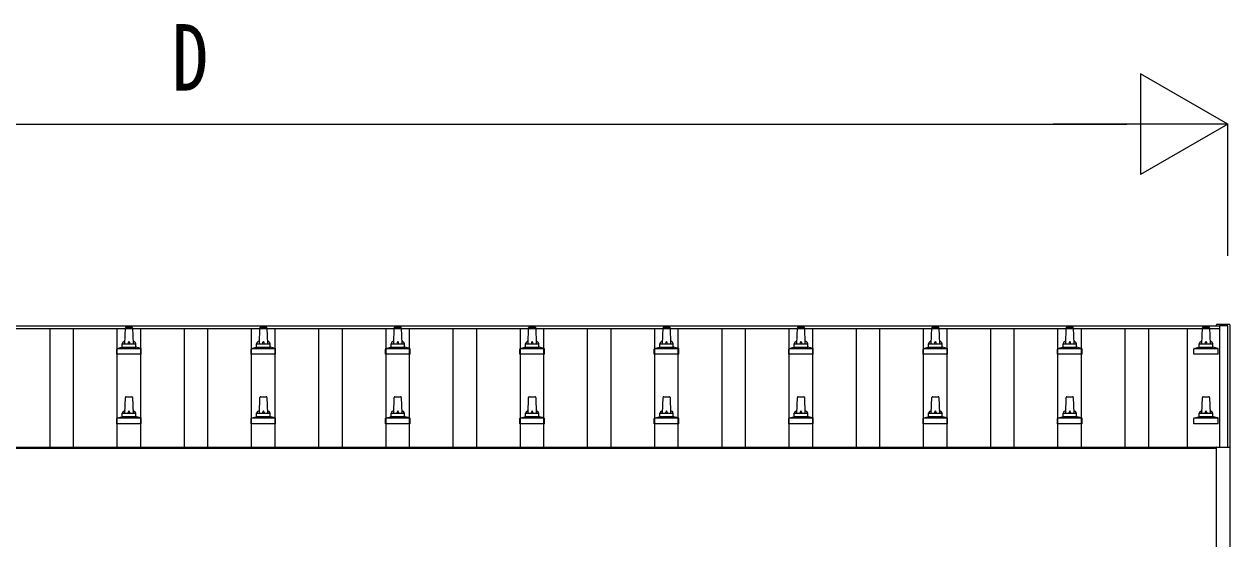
# Model space of a CAD drawing. Units: millimetres, scale not verified. Extents: x -12615 to 12615, y -8910 to 8910.
# Drawn here: x -7704 to -5910, y -851 to -80 of the extents above; entities that cross this region are included whole.
import ezdxf
from ezdxf.enums import TextEntityAlignment as Align

# ---------------------------------------------------------------- set-up
doc = ezdxf.new("R2010")
doc.units = ezdxf.units.MM
doc.header["$LTSCALE"] = 40
for name, color, linetype in [('0-5_YKK_13', 4, 'Continuous'), ('0-6_YKK_A1', 4, 'Continuous'), ('0-7_YKK_D', 6, 'Continuous')]:
    doc.layers.add(name, color=color, linetype=linetype)
doc.styles.add('ＭＳ ゴシック', font='')
doc.styles.get('ＭＳ ゴシック').set_extended_font_data('MS Gothic')

msp = doc.modelspace()

# ---------------------------------------------------------------- linework, layer by layer
at = {"layer": '0-5_YKK_13'}
for p, q in [((-7554.44, -555), (-7553.71, -531.48)), ((-7552.71, -530.5), (-7544.17, -530.5)), ((-7543.17, -531.48), (-7542.44, -555)), ((-7354.44, -555), (-7353.71, -531.48)), ((-7352.71, -530.5), (-7344.17, -530.5)), ((-7343.17, -531.48), (-7342.44, -555)), ((-7154.44, -555), (-7153.71, -531.48)), ((-7152.71, -530.5), (-7144.17, -530.5)), ((-7143.17, -531.48), (-7142.44, -555)), ((-6954.44, -555), (-6953.71, -531.48)), ((-6952.71, -530.5), (-6944.17, -530.5)), ((-6943.17, -531.48), (-6942.44, -555)), ((-6754.44, -555), (-6753.71, -531.48)), ((-6752.71, -530.5), (-6744.17, -530.5)), ((-6743.17, -531.48), (-6742.44, -555)), ((-6554.44, -555), (-6553.71, -531.48)), ((-6552.71, -530.5), (-6544.17, -530.5)), ((-6543.17, -531.48), (-6542.44, -555)), ((-6354.44, -555), (-6353.71, -531.48)), ((-6352.71, -530.5), (-6344.17, -530.5)), ((-6343.17, -531.48), (-6342.44, -555)), ((-6154.44, -555), (-6153.71, -531.48)), ((-6152.71, -530.5), (-6144.17, -530.5)), ((-6143.17, -531.48), (-6142.44, -555)), ((-5951.69, -555), (-5950.96, -531.48)), ((-5949.96, -530.5), (-5941.42, -530.5)), ((-5940.42, -531.48), (-5939.69, -555)), ((-5930.14, -528.48), (-5930.14, -526.93)), ((-5930.14, -527.6), (-5930.14, -527.53)), ((-5911.14, -526.42), (-5929.14, -526.42)), ((-5910.14, -526.93), (-5910.14, -527.53)), ((-5910.14, -527.53), (-5910.14, -709.09)), ((-7558.44, -559.22), (-7558.44, -555)), ((-7557.44, -555), (-7539.44, -555)), ((-7538.44, -559.22), (-7538.44, -555)), ((-7358.44, -559.22), (-7358.44, -555)), ((-7357.44, -555), (-7339.44, -555)), ((-7338.44, -559.22), (-7338.44, -555)), ((-7158.44, -559.22), (-7158.44, -555)), ((-7157.44, -555), (-7139.44, -555)), ((-7138.44, -559.22), (-7138.44, -555)), ((-6958.44, -559.22), (-6958.44, -555)), ((-6957.44, -555), (-6939.44, -555)), ((-6938.44, -559.22), (-6938.44, -555)), ((-6758.44, -559.22), (-6758.44, -555)), ((-6757.44, -555), (-6739.44, -555)), ((-6738.44, -559.22), (-6738.44, -555)), ((-6558.44, -559.22), (-6558.44, -555)), ((-6557.44, -555), (-6539.44, -555)), ((-6538.44, -559.22), (-6538.44, -555)), ((-6358.44, -559.22), (-6358.44, -555)), ((-6357.44, -555), (-6339.44, -555)), ((-6338.44, -559.22), (-6338.44, -555)), ((-6158.44, -559.22), (-6158.44, -555)), ((-6157.44, -555), (-6139.44, -555)), ((-6138.44, -559.22), (-6138.44, -555)), ((-5955.69, -559.22), (-5955.69, -555)), ((-5954.69, -555), (-5936.69, -555)), ((-5935.69, -559.22), (-5935.69, -555)), ((-7566.69, -570.5), (-7566.69, -562.79)), ((-7530.19, -570.5), (-7566.69, -570.5)), ((-7566.31, -562), (-7530.57, -562)), ((-7565.93, -561.82), (-7559.2, -560.19)), ((-7558.82, -560), (-7538.06, -560)), ((-7530.95, -561.82), (-7537.68, -560.19)), ((-7530.19, -570.5), (-7530.19, -562.79)), ((-7366.69, -570.5), (-7366.69, -562.79)), ((-7330.19, -570.5), (-7366.69, -570.5)), ((-7366.31, -562), (-7330.57, -562)), ((-7365.93, -561.82), (-7359.2, -560.19)), ((-7358.82, -560), (-7338.06, -560)), ((-7330.95, -561.82), (-7337.68, -560.19)), ((-7330.19, -570.5), (-7330.19, -562.79)), ((-7166.69, -570.5), (-7166.69, -562.79)), ((-7130.19, -570.5), (-7166.69, -570.5)), ((-7166.31, -562), (-7130.57, -562)), ((-7165.93, -561.82), (-7159.2, -560.19)), ((-7158.82, -560), (-7138.06, -560)), ((-7130.95, -561.82), (-7137.68, -560.19)), ((-7130.19, -570.5), (-7130.19, -562.79)), ((-6966.69, -570.5), (-6966.69, -562.79)), ((-6930.19, -570.5), (-6966.69, -570.5)), ((-6966.31, -562), (-6930.57, -562)), ((-6965.93, -561.82), (-6959.2, -560.19)), ((-6958.82, -560), (-6938.06, -560)), ((-6930.95, -561.82), (-6937.68, -560.19)), ((-6930.19, -570.5), (-6930.19, -562.79)), ((-6766.69, -570.5), (-6766.69, -562.79)), ((-6730.19, -570.5), (-6766.69, -570.5)), ((-6766.31, -562), (-6730.57, -562)), ((-6765.93, -561.82), (-6759.2, -560.19)), ((-6758.82, -560), (-6738.06, -560)), ((-6730.95, -561.82), (-6737.68, -560.19)), ((-6730.19, -570.5), (-6730.19, -562.79)), ((-6566.69, -570.5), (-6566.69, -562.79)), ((-6530.19, -570.5), (-6566.69, -570.5)), ((-6566.31, -562), (-6530.57, -562)), ((-6565.93, -561.82), (-6559.2, -560.19)), ((-6558.82, -560), (-6538.06, -560)), ((-6530.95, -561.82), (-6537.68, -560.19)), ((-6530.19, -570.5), (-6530.19, -562.79)), ((-6366.69, -570.5), (-6366.69, -562.79)), ((-6330.19, -570.5), (-6366.69, -570.5)), ((-6366.31, -562), (-6330.57, -562)), ((-6365.93, -561.82), (-6359.2, -560.19)), ((-6358.82, -560), (-6338.06, -560)), ((-6330.95, -561.82), (-6337.68, -560.19)), ((-6330.19, -570.5), (-6330.19, -562.79)), ((-6166.69, -570.5), (-6166.69, -562.79)), ((-6130.19, -570.5), (-6166.69, -570.5)), ((-6166.31, -562), (-6130.57, -562)), ((-6165.93, -561.82), (-6159.2, -560.19)), ((-6158.82, -560), (-6138.06, -560)), ((-6130.95, -561.82), (-6137.68, -560.19)), ((-6130.19, -570.5), (-6130.19, -562.79)), ((-5963.94, -570.5), (-5963.94, -562.79)), ((-5927.44, -570.5), (-5963.94, -570.5)), ((-5963.56, -562), (-5927.82, -562)), ((-5963.18, -561.82), (-5956.45, -560.19)), ((-5956.07, -560), (-5935.31, -560)), ((-5928.2, -561.82), (-5934.93, -560.19)), ((-5927.44, -570.5), (-5927.44, -562.79)), ((-7554.44, -658.34), (-7553.71, -634.81)), ((-7552.71, -633.84), (-7544.17, -633.84)), ((-7543.17, -634.81), (-7542.44, -658.34)), ((-7354.44, -658.34), (-7353.71, -634.81)), ((-7352.71, -633.84), (-7344.17, -633.84)), ((-7343.17, -634.81), (-7342.44, -658.34)), ((-7154.44, -658.34), (-7153.71, -634.81)), ((-7152.71, -633.84), (-7144.17, -633.84)), ((-7143.17, -634.81), (-7142.44, -658.34)), ((-6954.44, -658.34), (-6953.71, -634.81)), ((-6952.71, -633.84), (-6944.17, -633.84)), ((-6943.17, -634.81), (-6942.44, -658.34)), ((-6754.44, -658.34), (-6753.71, -634.81)), ((-6752.71, -633.84), (-6744.17, -633.84)), ((-6743.17, -634.81), (-6742.44, -658.34)), ((-6554.44, -658.34), (-6553.71, -634.81)), ((-6552.71, -633.84), (-6544.17, -633.84)), ((-6543.17, -634.81), (-6542.44, -658.34)), ((-6354.44, -658.34), (-6353.71, -634.81)), ((-6352.71, -633.84), (-6344.17, -633.84)), ((-6343.17, -634.81), (-6342.44, -658.34)), ((-6154.44, -658.34), (-6153.71, -634.81)), ((-6152.71, -633.84), (-6144.17, -633.84)), ((-6143.17, -634.81), (-6142.44, -658.34)), ((-5951.69, -658.34), (-5950.96, -634.81)), ((-5949.96, -633.84), (-5941.42, -633.84)), ((-5940.42, -634.81), (-5939.69, -658.34)), ((-7565.93, -665.15), (-7559.2, -663.52)), ((-7558.82, -663.34), (-7538.06, -663.34)), ((-7558.44, -662.55), (-7558.44, -658.34)), ((-7557.44, -658.34), (-7539.44, -658.34)), ((-7538.44, -662.55), (-7538.44, -658.34)), ((-7530.95, -665.15), (-7537.68, -663.52)), ((-7365.93, -665.15), (-7359.2, -663.52)), ((-7358.82, -663.34), (-7338.06, -663.34)), ((-7358.44, -662.55), (-7358.44, -658.34)), ((-7357.44, -658.34), (-7339.44, -658.34)), ((-7338.44, -662.55), (-7338.44, -658.34)), ((-7330.95, -665.15), (-7337.68, -663.52)), ((-7165.93, -665.15), (-7159.2, -663.52)), ((-7158.82, -663.34), (-7138.06, -663.34)), ((-7158.44, -662.55), (-7158.44, -658.34)), ((-7157.44, -658.34), (-7139.44, -658.34)), ((-7138.44, -662.55), (-7138.44, -658.34)), ((-7130.95, -665.15), (-7137.68, -663.52)), ((-6965.93, -665.15), (-6959.2, -663.52)), ((-6958.82, -663.34), (-6938.06, -663.34)), ((-6958.44, -662.55), (-6958.44, -658.34)), ((-6957.44, -658.34), (-6939.44, -658.34)), ((-6938.44, -662.55), (-6938.44, -658.34)), ((-6930.95, -665.15), (-6937.68, -663.52)), ((-6765.93, -665.15), (-6759.2, -663.52)), ((-6758.82, -663.34), (-6738.06, -663.34)), ((-6758.44, -662.55), (-6758.44, -658.34)), ((-6757.44, -658.34), (-6739.44, -658.34)), ((-6738.44, -662.55), (-6738.44, -658.34)), ((-6730.95, -665.15), (-6737.68, -663.52)), ((-6565.93, -665.15), (-6559.2, -663.52)), ((-6558.82, -663.34), (-6538.06, -663.34)), ((-6558.44, -662.55), (-6558.44, -658.34)), ((-6557.44, -658.34), (-6539.44, -658.34)), ((-6538.44, -662.55), (-6538.44, -658.34)), ((-6530.95, -665.15), (-6537.68, -663.52)), ((-6365.93, -665.15), (-6359.2, -663.52)), ((-6358.82, -663.34), (-6338.06, -663.34)), ((-6358.44, -662.55), (-6358.44, -658.34)), ((-6357.44, -658.34), (-6339.44, -658.34)), ((-6338.44, -662.55), (-6338.44, -658.34)), ((-6330.95, -665.15), (-6337.68, -663.52)), ((-6165.93, -665.15), (-6159.2, -663.52)), ((-6158.82, -663.34), (-6138.06, -663.34)), ((-6158.44, -662.55), (-6158.44, -658.34)), ((-6157.44, -658.34), (-6139.44, -658.34)), ((-6138.44, -662.55), (-6138.44, -658.34)), ((-6130.95, -665.15), (-6137.68, -663.52)), ((-5963.18, -665.15), (-5956.45, -663.52)), ((-5956.07, -663.34), (-5935.31, -663.34)), ((-5955.69, -662.55), (-5955.69, -658.34)), ((-5954.69, -658.34), (-5936.69, -658.34)), ((-5935.69, -662.55), (-5935.69, -658.34)), ((-5928.2, -665.15), (-5934.93, -663.52)), ((-7566.69, -673.84), (-7566.69, -666.12)), ((-7530.19, -673.84), (-7566.69, -673.84)), ((-7566.31, -665.34), (-7530.57, -665.34)), ((-7530.19, -673.84), (-7530.19, -666.12)), ((-7366.69, -673.84), (-7366.69, -666.12)), ((-7330.19, -673.84), (-7366.69, -673.84)), ((-7366.31, -665.34), (-7330.57, -665.34)), ((-7330.19, -673.84), (-7330.19, -666.12)), ((-7166.69, -673.84), (-7166.69, -666.12)), ((-7130.19, -673.84), (-7166.69, -673.84)), ((-7166.31, -665.34), (-7130.57, -665.34)), ((-7130.19, -673.84), (-7130.19, -666.12)), ((-6966.69, -673.84), (-6966.69, -666.12)), ((-6930.19, -673.84), (-6966.69, -673.84)), ((-6966.31, -665.34), (-6930.57, -665.34)), ((-6930.19, -673.84), (-6930.19, -666.12)), ((-6766.69, -673.84), (-6766.69, -666.12)), ((-6730.19, -673.84), (-6766.69, -673.84)), ((-6766.31, -665.34), (-6730.57, -665.34)), ((-6730.19, -673.84), (-6730.19, -666.12)), ((-6566.69, -673.84), (-6566.69, -666.12)), ((-6530.19, -673.84), (-6566.69, -673.84)), ((-6566.31, -665.34), (-6530.57, -665.34)), ((-6530.19, -673.84), (-6530.19, -666.12)), ((-6366.69, -673.84), (-6366.69, -666.12)), ((-6330.19, -673.84), (-6366.69, -673.84)), ((-6366.31, -665.34), (-6330.57, -665.34)), ((-6330.19, -673.84), (-6330.19, -666.12)), ((-6166.69, -673.84), (-6166.69, -666.12)), ((-6130.19, -673.84), (-6166.69, -673.84)), ((-6166.31, -665.34), (-6130.57, -665.34)), ((-6130.19, -673.84), (-6130.19, -666.12)), ((-5963.94, -673.84), (-5963.94, -666.12)), ((-5927.44, -673.84), (-5963.94, -673.84)), ((-5963.56, -665.34), (-5927.82, -665.34)), ((-5927.44, -673.84), (-5927.44, -666.12)), ((-5930.14, -857.09), (-5930.14, -709.09)), ((-5929.64, -708.59), (-5929.14, -708.59)), ((-5929.14, -708.59), (-5911.14, -708.59)), ((-5911.14, -708.59), (-5910.64, -708.59)), ((-5910.14, -709.09), (-5910.14, -857.09))]:
    msp.add_line(p, q, dxfattribs=at)
for points in [[(-5929.14, -526.42), (-5929.33, -526.42), (-5929.5, -526.42), (-5929.64, -526.43), (-5929.71, -526.44), (-5929.77, -526.45), (-5929.86, -526.49), (-5929.99, -526.58), (-5930.09, -526.71), (-5930.09, -526.74)], [(-5910.14, -526.93), (-5910.17, -526.74), (-5910.25, -526.62), (-5910.34, -526.53), (-5910.42, -526.48), (-5910.5, -526.45), (-5910.55, -526.44), (-5910.59, -526.43), (-5910.63, -526.43), (-5910.82, -526.42), (-5911, -526.42), (-5911.14, -526.42)]]:
    msp.add_lwpolyline(points, dxfattribs=at)
for centre, radius, start, end in [((-7552.71, -531.5), 1, 90, 178.60509), ((-7544.17, -531.5), 1, 1.39491, 90), ((-7352.71, -531.5), 1, 90, 178.60509), ((-7344.17, -531.5), 1, 1.39491, 90), ((-7152.71, -531.5), 1, 90, 178.60509), ((-7144.17, -531.5), 1, 1.39491, 90), ((-6952.71, -531.5), 1, 90, 178.60509), ((-6944.17, -531.5), 1, 1.39491, 90), ((-6752.71, -531.5), 1, 90, 178.60509), ((-6744.17, -531.5), 1, 1.39491, 90), ((-6552.71, -531.5), 1, 90, 178.60509), ((-6544.17, -531.5), 1, 1.39491, 90), ((-6352.71, -531.5), 1, 90, 178.60509), ((-6344.17, -531.5), 1, 1.39491, 90), ((-6152.71, -531.5), 1, 90, 178.60509), ((-6144.17, -531.5), 1, 1.39491, 90), ((-5949.96, -531.5), 1, 90, 178.60509), ((-5941.42, -531.5), 1, 1.39491, 90), ((-5929.64, -526.93), 0.499, 156.4992, 179.99932), ((-7554.36, -555.64), 4.13, 90, 171.17633), ((-7557.44, -556), 1, 90, 180), ((-7545.11, -555), 4.83, 133.60282, 180), ((-7551.77, -555), 4.83, 0, 46.39718), ((-7542.53, -555.64), 4.13, 8.82367, 90), ((-7539.44, -556), 1, 0, 90), ((-7354.36, -555.64), 4.13, 90, 171.17633), ((-7357.44, -556), 1, 90, 180), ((-7345.11, -555), 4.83, 133.60282, 180), ((-7351.77, -555), 4.83, 0, 46.39718), ((-7342.53, -555.64), 4.13, 8.82367, 90), ((-7339.44, -556), 1, 0, 90), ((-7154.36, -555.64), 4.13, 90, 171.17633), ((-7157.44, -556), 1, 90, 180), ((-7145.11, -555), 4.83, 133.60282, 180), ((-7151.77, -555), 4.83, 0, 46.39718), ((-7142.53, -555.64), 4.13, 8.82367, 90), ((-7139.44, -556), 1, 0, 90), ((-6954.36, -555.64), 4.13, 90, 171.17633), ((-6957.44, -556), 1, 90, 180), ((-6945.11, -555), 4.83, 133.60282, 180), ((-6951.77, -555), 4.83, 0, 46.39718), ((-6942.53, -555.64), 4.13, 8.82367, 90), ((-6939.44, -556), 1, 0, 90), ((-6754.36, -555.64), 4.13, 90, 171.17633), ((-6757.44, -556), 1, 90, 180), ((-6745.11, -555), 4.83, 133.60282, 180), ((-6751.77, -555), 4.83, 0, 46.39718), ((-6742.53, -555.64), 4.13, 8.82367, 90), ((-6739.44, -556), 1, 0, 90), ((-6554.36, -555.64), 4.13, 90, 171.17633), ((-6557.44, -556), 1, 90, 180), ((-6545.11, -555), 4.83, 133.60282, 180), ((-6551.77, -555), 4.83, 0, 46.39718), ((-6542.53, -555.64), 4.13, 8.82367, 90), ((-6539.44, -556), 1, 0, 90), ((-6354.36, -555.64), 4.13, 90, 171.17633), ((-6357.44, -556), 1, 90, 180), ((-6345.11, -555), 4.83, 133.60282, 180), ((-6351.77, -555), 4.83, 0, 46.39718), ((-6342.53, -555.64), 4.13, 8.82367, 90), ((-6339.44, -556), 1, 0, 90), ((-6154.36, -555.64), 4.13, 90, 171.17633), ((-6157.44, -556), 1, 90, 180), ((-6145.11, -555), 4.83, 133.60282, 180), ((-6151.77, -555), 4.83, 0, 46.39718), ((-6142.53, -555.64), 4.13, 8.82367, 90), ((-6139.44, -556), 1, 0, 90), ((-5951.61, -555.64), 4.13, 90, 171.17633), ((-5954.69, -556), 1, 90, 180), ((-5942.36, -555), 4.83, 133.60282, 180), ((-5949.02, -555), 4.83, 0, 46.39718), ((-5939.78, -555.64), 4.13, 8.82367, 90), ((-5936.69, -556), 1, 0, 90), ((-7565.69, -562.79), 1, 103.62699, 180), ((-7559.44, -559.22), 1, 283.62699, 0), ((-7537.44, -559.22), 1, 180, 256.37301), ((-7531.19, -562.79), 1, 0, 76.37301), ((-7365.69, -562.79), 1, 103.62699, 180), ((-7359.44, -559.22), 1, 283.62699, 0), ((-7337.44, -559.22), 1, 180, 256.37301), ((-7331.19, -562.79), 1, 0, 76.37301), ((-7165.69, -562.79), 1, 103.62699, 180), ((-7159.44, -559.22), 1, 283.62699, 0), ((-7137.44, -559.22), 1, 180, 256.37301), ((-7131.19, -562.79), 1, 0, 76.37301), ((-6965.69, -562.79), 1, 103.62699, 180), ((-6959.44, -559.22), 1, 283.62699, 0), ((-6937.44, -559.22), 1, 180, 256.37301), ((-6931.19, -562.79), 1, 0, 76.37301), ((-6765.69, -562.79), 1, 103.62699, 180), ((-6759.44, -559.22), 1, 283.62699, 0), ((-6737.44, -559.22), 1, 180, 256.37301), ((-6731.19, -562.79), 1, 0, 76.37301), ((-6565.69, -562.79), 1, 103.62699, 180), ((-6559.44, -559.22), 1, 283.62699, 0), ((-6537.44, -559.22), 1, 180, 256.37301), ((-6531.19, -562.79), 1, 0, 76.37301), ((-6365.69, -562.79), 1, 103.62699, 180), ((-6359.44, -559.22), 1, 283.62699, 0), ((-6337.44, -559.22), 1, 180, 256.37301), ((-6331.19, -562.79), 1, 0, 76.37301), ((-6165.69, -562.79), 1, 103.62699, 180), ((-6159.44, -559.22), 1, 283.62699, 0), ((-6137.44, -559.22), 1, 180, 256.37301), ((-6131.19, -562.79), 1, 0, 76.37301), ((-5962.94, -562.79), 1, 103.62699, 180), ((-5956.69, -559.22), 1, 283.62699, 0), ((-5934.69, -559.22), 1, 180, 256.37301), ((-5928.44, -562.79), 1, 0, 76.37301), ((-7552.71, -634.84), 1, 90, 178.60509), ((-7544.17, -634.84), 1, 1.39491, 90), ((-7352.71, -634.84), 1, 90, 178.60509), ((-7344.17, -634.84), 1, 1.39491, 90), ((-7152.71, -634.84), 1, 90, 178.60509), ((-7144.17, -634.84), 1, 1.39491, 90), ((-6952.71, -634.84), 1, 90, 178.60509), ((-6944.17, -634.84), 1, 1.39491, 90), ((-6752.71, -634.84), 1, 90, 178.60509), ((-6744.17, -634.84), 1, 1.39491, 90), ((-6552.71, -634.84), 1, 90, 178.60509), ((-6544.17, -634.84), 1, 1.39491, 90), ((-6352.71, -634.84), 1, 90, 178.60509), ((-6344.17, -634.84), 1, 1.39491, 90), ((-6152.71, -634.84), 1, 90, 178.60509), ((-6144.17, -634.84), 1, 1.39491, 90), ((-5949.96, -634.84), 1, 90, 178.60509), ((-5941.42, -634.84), 1, 1.39491, 90), ((-7559.44, -662.55), 1, 283.62699, 0), ((-7554.36, -658.97), 4.13, 90, 171.17633), ((-7557.44, -659.34), 1, 90, 180), ((-7545.11, -658.34), 4.83, 133.60282, 180), ((-7551.77, -658.34), 4.83, 0, 46.39718), ((-7542.53, -658.97), 4.13, 8.82367, 90), ((-7539.44, -659.34), 1, 0, 90), ((-7537.44, -662.55), 1, 180, 256.37301), ((-7359.44, -662.55), 1, 283.62699, 0), ((-7354.36, -658.97), 4.13, 90, 171.17633), ((-7357.44, -659.34), 1, 90, 180), ((-7345.11, -658.34), 4.83, 133.60282, 180), ((-7351.77, -658.34), 4.83, 0, 46.39718), ((-7342.53, -658.97), 4.13, 8.82367, 90), ((-7339.44, -659.34), 1, 0, 90), ((-7337.44, -662.55), 1, 180, 256.37301), ((-7159.44, -662.55), 1, 283.62699, 0), ((-7154.36, -658.97), 4.13, 90, 171.17633), ((-7157.44, -659.34), 1, 90, 180), ((-7145.11, -658.34), 4.83, 133.60282, 180), ((-7151.77, -658.34), 4.83, 0, 46.39718), ((-7142.53, -658.97), 4.13, 8.82367, 90), ((-7139.44, -659.34), 1, 0, 90), ((-7137.44, -662.55), 1, 180, 256.37301), ((-6959.44, -662.55), 1, 283.62699, 0), ((-6954.36, -658.97), 4.13, 90, 171.17633), ((-6957.44, -659.34), 1, 90, 180), ((-6945.11, -658.34), 4.83, 133.60282, 180), ((-6951.77, -658.34), 4.83, 0, 46.39718), ((-6942.53, -658.97), 4.13, 8.82367, 90), ((-6939.44, -659.34), 1, 0, 90), ((-6937.44, -662.55), 1, 180, 256.37301), ((-6759.44, -662.55), 1, 283.62699, 0), ((-6754.36, -658.97), 4.13, 90, 171.17633), ((-6757.44, -659.34), 1, 90, 180), ((-6745.11, -658.34), 4.83, 133.60282, 180), ((-6751.77, -658.34), 4.83, 0, 46.39718), ((-6742.53, -658.97), 4.13, 8.82367, 90), ((-6739.44, -659.34), 1, 0, 90), ((-6737.44, -662.55), 1, 180, 256.37301), ((-6559.44, -662.55), 1, 283.62699, 0), ((-6554.36, -658.97), 4.13, 90, 171.17633), ((-6557.44, -659.34), 1, 90, 180), ((-6545.11, -658.34), 4.83, 133.60282, 180), ((-6551.77, -658.34), 4.83, 0, 46.39718), ((-6542.53, -658.97), 4.13, 8.82367, 90), ((-6539.44, -659.34), 1, 0, 90), ((-6537.44, -662.55), 1, 180, 256.37301), ((-6359.44, -662.55), 1, 283.62699, 0), ((-6354.36, -658.97), 4.13, 90, 171.17633), ((-6357.44, -659.34), 1, 90, 180), ((-6345.11, -658.34), 4.83, 133.60282, 180), ((-6351.77, -658.34), 4.83, 0, 46.39718), ((-6342.53, -658.97), 4.13, 8.82367, 90), ((-6339.44, -659.34), 1, 0, 90), ((-6337.44, -662.55), 1, 180, 256.37301), ((-6159.44, -662.55), 1, 283.62699, 0), ((-6154.36, -658.97), 4.13, 90, 171.17633), ((-6157.44, -659.34), 1, 90, 180), ((-6145.11, -658.34), 4.83, 133.60282, 180), ((-6151.77, -658.34), 4.83, 0, 46.39718), ((-6142.53, -658.97), 4.13, 8.82367, 90), ((-6139.44, -659.34), 1, 0, 90), ((-6137.44, -662.55), 1, 180, 256.37301), ((-5956.69, -662.55), 1, 283.62699, 0), ((-5951.61, -658.97), 4.13, 90, 171.17633), ((-5954.69, -659.34), 1, 90, 180), ((-5942.36, -658.34), 4.83, 133.60282, 180), ((-5949.02, -658.34), 4.83, 0, 46.39718), ((-5939.78, -658.97), 4.13, 8.82367, 90), ((-5936.69, -659.34), 1, 0, 90), ((-5934.69, -662.55), 1, 180, 256.37301), ((-7565.69, -666.12), 1, 103.62699, 180), ((-7531.19, -666.12), 1, 0, 76.37301), ((-7365.69, -666.12), 1, 103.62699, 180), ((-7331.19, -666.12), 1, 0, 76.37301), ((-7165.69, -666.12), 1, 103.62699, 180), ((-7131.19, -666.12), 1, 0, 76.37301), ((-6965.69, -666.12), 1, 103.62699, 180), ((-6931.19, -666.12), 1, 0, 76.37301), ((-6765.69, -666.12), 1, 103.62699, 180), ((-6731.19, -666.12), 1, 0, 76.37301), ((-6565.69, -666.12), 1, 103.62699, 180), ((-6531.19, -666.12), 1, 0, 76.37301), ((-6365.69, -666.12), 1, 103.62699, 180), ((-6331.19, -666.12), 1, 0, 76.37301), ((-6165.69, -666.12), 1, 103.62699, 180), ((-6131.19, -666.12), 1, 0, 76.37301), ((-5962.94, -666.12), 1, 103.62699, 180), ((-5928.44, -666.12), 1, 0, 76.37301), ((-5929.64, -709.09), 0.5, 90, 180), ((-5910.64, -709.09), 0.5, 0, 90)]:
    msp.add_arc(centre, radius, start, end, dxfattribs=at)
at = {"layer": '0-6_YKK_A1'}
for p, q in [((-8971.44, -528.48), (-5925.44, -528.48)), ((-8971.44, -532.07), (-5925.44, -532.07)), ((-7665.94, -708.53), (-7665.94, -532.07)), ((-7630.94, -708.53), (-7630.94, -532.07)), ((-7565.94, -708.53), (-7565.94, -532.07)), ((-7530.94, -708.53), (-7530.94, -532.07)), ((-7465.94, -708.53), (-7465.94, -532.07)), ((-7430.94, -708.53), (-7430.94, -532.07)), ((-7365.94, -708.53), (-7365.94, -532.07)), ((-7330.94, -708.53), (-7330.94, -532.07)), ((-7265.94, -708.53), (-7265.94, -532.07)), ((-7230.94, -708.53), (-7230.94, -532.07)), ((-7165.94, -708.53), (-7165.94, -532.07)), ((-7130.94, -708.53), (-7130.94, -532.07)), ((-7065.94, -708.53), (-7065.94, -532.07)), ((-7030.94, -708.53), (-7030.94, -532.07)), ((-6965.94, -708.53), (-6965.94, -532.07)), ((-6930.94, -708.53), (-6930.94, -532.07)), ((-6865.94, -708.53), (-6865.94, -532.07)), ((-6830.94, -708.53), (-6830.94, -532.07)), ((-6765.94, -708.53), (-6765.94, -532.07)), ((-6730.94, -708.53), (-6730.94, -532.07)), ((-6665.94, -708.53), (-6665.94, -532.07)), ((-6630.94, -708.53), (-6630.94, -532.07)), ((-6565.94, -708.53), (-6565.94, -532.07)), ((-6530.94, -708.53), (-6530.94, -532.07)), ((-6465.94, -708.53), (-6465.94, -532.07)), ((-6430.94, -708.53), (-6430.94, -532.07)), ((-6365.94, -708.53), (-6365.94, -532.07)), ((-6330.94, -708.53), (-6330.94, -532.07)), ((-6265.94, -708.53), (-6265.94, -532.07)), ((-6230.94, -708.53), (-6230.94, -532.07)), ((-6165.94, -708.53), (-6165.94, -532.07)), ((-6130.94, -708.53), (-6130.94, -532.07)), ((-6065.94, -708.53), (-6065.94, -532.07)), ((-6030.94, -708.53), (-6030.94, -532.07)), ((-5973.44, -708.53), (-5973.44, -532.07)), ((-5925.44, -528.48), (-5925.44, -532.07)), ((-5925.44, -528.57), (-5925.44, -708.59)), ((-5913.44, -528.57), (-5925.44, -528.57)), ((-5913.44, -708.59), (-5913.44, -528.57)), ((-8971.44, -708.53), (-5925.44, -708.53)), ((-8966.74, -710.09), (-5930.14, -710.09))]:
    msp.add_line(p, q, dxfattribs=at)
at = {"layer": '0-7_YKK_D'}
for p, q in [((-5913.44, -228.48), (-6043.34, -153.48)), ((-6043.34, -153.48), (-6043.34, -303.48)), ((-8833.44, -228.48), (-6063.44, -228.48)), ((-5913.44, -228.48), (-6173.25, -228.48)), ((-5913.44, -228.48), (-6043.34, -303.48)), ((-5913.44, -424.43), (-5913.44, -227.48))]:
    msp.add_line(p, q, dxfattribs=at)

# ---------------------------------------------------------------- texts
at = {"layer": '0-7_YKK_D', "style": 'ＭＳ ゴシック', "width": 0.8}
msp.add_text('D', height=98.97, dxfattribs=at).set_placement((-7484.44, -208.48), align=Align.BOTTOM_LEFT)

doc.saveas('drawing.dxf')
